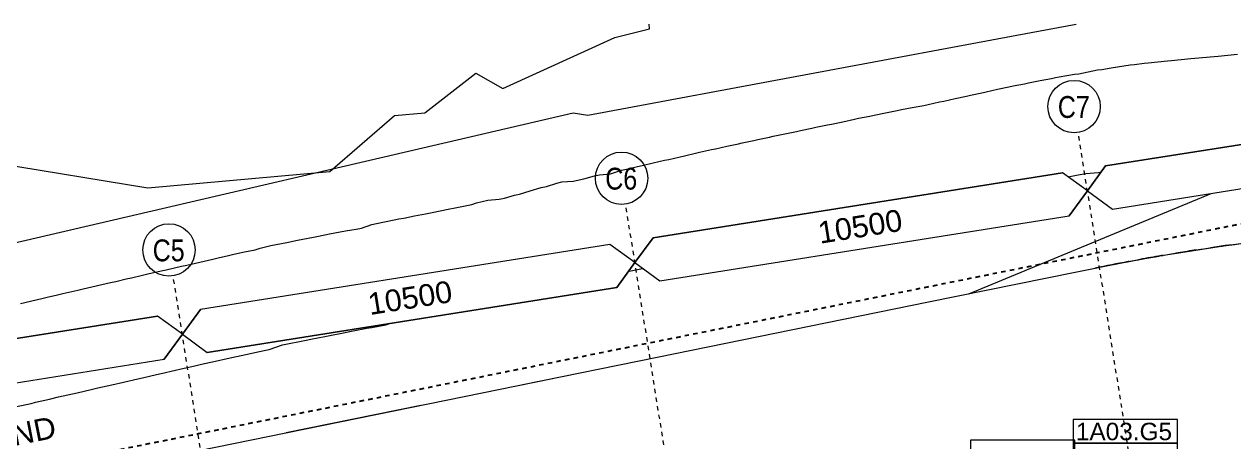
# Model space of a CAD drawing. Header units: metres. Extents: x -2358 to -2214, y 3875 to 4066.
# Drawn here: x -2289.96 to -2262.24, y 4054.16 to 4063.73 of the extents above; entities that cross this region are included whole.
import ezdxf

# ---------------------------------------------------------------- set-up
doc = ezdxf.new("R2010")
doc.units = ezdxf.units.M
for name, pattern in [('AEC_Double Dash', [0.039, 0.015, -0.004, 0.006, -0.004, 0.006, -0.004]), ('BOUNDARY Tighter', [0.008, 0.004, -0.002, 0, -0.002]), ('Grid Line', [0.021, 0.012, -0.003, 0.003, -0.003])]:
    doc.linetypes.add(name, pattern=pattern)
for name, color, linetype, lineweight in [('A-ANNO-NOTE', 131, 'Continuous', 5), ('A-DETL', 90, 'Continuous', 13), ('A-DETL-GENF', 92, 'Continuous', 5), ('A-DOOR-IDEN', 31, 'Continuous', 5), ('A-FLOR', 192, 'Continuous', 5), ('C-PROP-LINE', 91, 'AEC_Double Dash', 13), ('C-TOPO', 7, 'Continuous', 5), ('C-TOPO-MAJR', 7, 'Continuous', 20), ('C-TOPO-MINR', 7, 'Continuous', 5), ('G-ANNO-TEXT', 231, 'Continuous', 5), ('S-GRID', 1, 'Continuous', 5), ('S-GRID-IDEN', 1, 'Continuous', 5)]:
    doc.layers.add(name, color=color, linetype=linetype, lineweight=lineweight)
doc.styles.add('Arial', font='arial.ttf', dxfattribs={"height": 0.5})
doc.styles.add('Arial Narrow', font='ARIALN.TTF', dxfattribs={"height": 0.5})
doc.styles.add('Arial_2', font='arial.ttf', dxfattribs={"height": 0.4})

# ---------------------------------------------------------------- blocks, each defined once
blk = doc.blocks.new('Family - ___-240017-GA - Part B')
at = {"layer": 'C-PROP-LINE', "color": 1}
blk.add_line((-2260.611, 4059.444), (-2348.376, 4041.776), dxfattribs=at)
blk = doc.blocks.new('Dimension - Grids _2D_ - 1-200-2186991-GA - Part B')
at = {"layer": 'A-DETL-GENF'}
for p, q in [((-4.573, 0.5), (-5.073, 0)), ((-5.073, 0), (-4.573, 0.5)), ((4.927, 0.5), (-4.573, 0.5)), ((-4.573, 0.5), (4.927, 0.5)), ((5.427, 0), (4.927, 0.5)), ((5.427, 0), (4.927, 0.5)), ((-5.073, 0), (-4.573, -0.5)), ((-5.073, 0), (-4.573, -0.5)), ((4.927, -0.5), (5.427, 0)), ((5.427, 0), (4.927, -0.5)), ((-4.573, -0.5), (4.927, -0.5)), ((-4.573, -0.5), (4.927, -0.5))]:
    blk.add_line(p, q, dxfattribs=at)
blk = doc.blocks.new('Dimension - Grids _2D_ - 1-200-2187043-GA - Part B')
at = {"layer": 'A-DETL-GENF'}
for p, q in [((-4.573, 0.5), (-5.073, 0)), ((-5.073, 0), (-4.573, 0.5)), ((4.927, 0.5), (-4.573, 0.5)), ((-4.573, 0.5), (4.927, 0.5)), ((5.427, 0), (4.927, 0.5)), ((5.427, 0), (4.927, 0.5)), ((-5.073, 0), (-4.573, -0.5)), ((-5.073, 0), (-4.573, -0.5)), ((4.927, -0.5), (5.427, 0)), ((5.427, 0), (4.927, -0.5)), ((-4.573, -0.5), (4.927, -0.5)), ((-4.573, -0.5), (4.927, -0.5))]:
    blk.add_line(p, q, dxfattribs=at)
blk = doc.blocks.new('Grid - A1-3055139-GA - Part B')
at = {"layer": 'S-GRID-IDEN'}
blk.add_circle((0, 0), 0.003, dxfattribs=at)
blk = doc.blocks.new('AA_DOOR_MARK _ TYPE MARK_HA2 - Mark _ Type Mark-1751130-GA - Part B')
at = {"layer": 'A-DOOR-IDEN'}
for p, q in [((0.00597, 0.0027), (-0.006, 0.0027)), ((-0.006, 0.0027), (-0.006, 0)), ((0.00597, 0), (0.00597, 0.0027)), ((0.00597, 0), (-0.006, 0)), ((0.00597, -0.0027), (0.00597, 0)), ((-0.006, 0), (0.00597, 0)), ((-0.006, 0), (-0.006, -0.0027)), ((-0.006, -0.0027), (0.00597, -0.0027))]:
    blk.add_line(p, q, dxfattribs=at)

msp = doc.modelspace()

# ---------------------------------------------------------------- linework, layer by layer
at = {"layer": 'A-DETL', "linetype": 'BOUNDARY Tighter', "lineweight": 25}
msp.add_line((-2260.6109, 4059.4439), (-2352.5629, 4040.9327), dxfattribs=at)
at = {"layer": 'A-FLOR'}
for p, q in [((-2269.2359, 4057.3631), (-2265.8772, 4058.0464)), ((-2352.5629, 4040.41), (-2277.8514, 4055.6102))]:
    msp.add_line(p, q, dxfattribs=at)
msp.add_open_spline([(-2265.4164, 4058.1402), (-2264.1162, 4058.4047), (-2262.8058, 4058.6174), (-2261.4888, 4058.7777)], degree=3, dxfattribs=at)
at = {"layer": 'C-TOPO'}
for p, q in [((-2266.8843, 4063.5353), (-2265.8575, 4063.7266)), ((-2277.0429, 4061.6426), (-2266.8843, 4063.5353)), ((-2298.5636, 4056.7659), (-2277.3817, 4061.6936)), ((-2277.3817, 4061.6936), (-2277.0429, 4061.6426)), ((-2262.3563, 4058.6644), (-2262.3903, 4058.6596)), ((-2262.3248, 4058.6687), (-2262.3563, 4058.6644)), ((-2263.9435, 4058.4169), (-2263.8661, 4058.4302)), ((-2263.8858, 4058.4268), (-2263.908, 4058.423)), ((-2263.8746, 4058.4287), (-2263.8858, 4058.4268)), ((-2263.1191, 4058.552), (-2263.1531, 4058.5467)), ((-2263.1006, 4058.5548), (-2263.1191, 4058.552)), ((-2263.0539, 4058.562), (-2262.9998, 4058.5703)), ((-2265.8772, 4058.0464), (-2265.4164, 4058.1402)), ((-2264.6515, 4058.2896), (-2264.663, 4058.2874)), ((-2264.6466, 4058.2905), (-2264.6515, 4058.2896)), ((-2264.6226, 4058.295), (-2264.4456, 4058.3277)), ((-2275.455, 4056.0978), (-2269.2359, 4057.3631)), ((-2278.5337, 4055.4714), (-2275.4551, 4056.0977)), ((-2283.9581, 4054.3678), (-2280.8713, 4054.9958))]:
    msp.add_line(p, q, dxfattribs=at)
at = {"layer": 'C-TOPO', "flags": 128}
for points in [[(-2262.9723, 4058.5745), (-2262.7438, 4058.6088), (-2262.5151, 4058.642)], [(-2262.5151, 4058.642), (-2262.5077, 4058.643), (-2262.5003, 4058.6441)], [(-2262.5003, 4058.6441), (-2262.4928, 4058.6451), (-2262.4854, 4058.6462)], [(-2262.4854, 4058.6462), (-2262.2574, 4058.6781), (-2262.0293, 4058.7089)], [(-2264.4183, 4058.3327), (-2264.1864, 4058.3744), (-2263.9544, 4058.415)], [(-2263.9544, 4058.415), (-2263.9489, 4058.416), (-2263.9435, 4058.4169)], [(-2263.8352, 4058.4354), (-2263.7157, 4058.4556), (-2263.4877, 4058.4933)], [(-2263.4877, 4058.4933), (-2263.4815, 4058.4943), (-2263.4754, 4058.4953)], [(-2263.4754, 4058.4953), (-2263.4692, 4058.4963), (-2263.463, 4058.4973)], [(-2263.463, 4058.4973), (-2263.2315, 4058.5344), (-2263.0812, 4058.5578)], [(-2262.9998, 4058.5703), (-2262.9929, 4058.5714), (-2262.9861, 4058.5724)], [(-2262.9861, 4058.5724), (-2262.9792, 4058.5735), (-2262.9723, 4058.5745)], [(-2265.4164, 4058.1402), (-2265.4087, 4058.1417), (-2265.4011, 4058.1433)], [(-2265.4011, 4058.1433), (-2265.4002, 4058.1434), (-2265.3992, 4058.1436)], [(-2265.3992, 4058.1436), (-2265.3952, 4058.1444), (-2265.3912, 4058.1453)], [(-2265.3912, 4058.1453), (-2265.1579, 4058.192), (-2264.9243, 4058.2377)], [(-2264.9243, 4058.2377), (-2264.9208, 4058.2384), (-2264.9172, 4058.2391)], [(-2264.9172, 4058.2391), (-2264.9136, 4058.2398), (-2264.91, 4058.2404)], [(-2264.91, 4058.2404), (-2264.6779, 4058.2846), (-2264.6436, 4058.291)], [(-2264.4456, 4058.3277), (-2264.4411, 4058.3285), (-2264.4365, 4058.3293)], [(-2264.4365, 4058.3293), (-2264.4274, 4058.331), (-2264.4183, 4058.3327)]]:
    msp.add_lwpolyline(points, dxfattribs=at)
at = {"layer": 'C-TOPO'}
for start, end in [(97.9811, 98.42173), (99.74132, 100.30611), (98.86481, 99.34743), (100.62039, 101.5)]:
    msp.add_arc((-2255.448, 4009.1439), 50, start, end, dxfattribs=at)
at = {"layer": 'C-TOPO-MAJR', "color": 8, "lineweight": 15}
for p, q in [((-2265.0515, 4062.7286), (-2264.6144, 4062.7944)), ((-2264.6144, 4062.7944), (-2264.5197, 4062.8016)), ((-2264.5197, 4062.8016), (-2264.2992, 4062.8305)), ((-2264.2992, 4062.8305), (-2264.2054, 4062.8377)), ((-2264.2054, 4062.8377), (-2263.9856, 4062.8633)), ((-2263.9856, 4062.8633), (-2263.7655, 4062.8891)), ((-2263.7655, 4062.8891), (-2263.6702, 4062.8962)), ((-2263.6702, 4062.8962), (-2263.4498, 4062.9171)), ((-2263.4498, 4062.9171), (-2263.2296, 4062.938)), ((-2263.2296, 4062.938), (-2263.1349, 4062.9451)), ((-2263.1349, 4062.9451), (-2262.6947, 4062.988)), ((-2262.6947, 4062.988), (-2262.5997, 4062.9951)), ((-2262.5997, 4062.9951), (-2262.1599, 4063.039)), ((-2266.419, 4062.4816), (-2266.3248, 4062.502)), ((-2266.3248, 4062.502), (-2266.242, 4062.5172)), ((-2266.242, 4062.5172), (-2265.8932, 4062.5852)), ((-2265.8932, 4062.5852), (-2265.7975, 4062.5925)), ((-2265.7975, 4062.5925), (-2265.5807, 4062.6352)), ((-2265.5807, 4062.6352), (-2265.3637, 4062.6781)), ((-2265.3637, 4062.6781), (-2265.2682, 4062.6853)), ((-2265.2682, 4062.6853), (-2265.0515, 4062.7286)), ((-2267.918, 4062.1783), (-2267.658, 4062.2362)), ((-2267.658, 4062.2362), (-2267.3969, 4062.2944)), ((-2267.3969, 4062.2944), (-2267.3023, 4062.3148)), ((-2267.3023, 4062.3148), (-2267.0394, 4062.3636)), ((-2267.0394, 4062.3636), (-2266.9451, 4062.384)), ((-2266.9451, 4062.384), (-2266.682, 4062.4328)), ((-2266.682, 4062.4328), (-2266.419, 4062.4816)), ((-2268.9874, 4061.9442), (-2268.8884, 4061.9633)), ((-2268.8884, 4061.9633), (-2268.6303, 4062.0208)), ((-2268.6303, 4062.0208), (-2268.3711, 4062.0785)), ((-2268.3711, 4062.0785), (-2268.2738, 4062.0996)), ((-2268.2738, 4062.0996), (-2268.0142, 4062.1574)), ((-2268.0142, 4062.1574), (-2267.918, 4062.1783)), ((-2270.4818, 4061.6399), (-2270.2217, 4061.6929)), ((-2270.2217, 4061.6929), (-2269.9553, 4061.7477)), ((-2269.9553, 4061.7477), (-2269.8555, 4061.7694)), ((-2269.8555, 4061.7694), (-2269.6139, 4061.8147)), ((-2269.6139, 4061.8147), (-2269.3451, 4061.8628)), ((-2269.3451, 4061.8628), (-2269.2451, 4061.8868)), ((-2269.2451, 4061.8868), (-2268.9874, 4061.9442)), ((-2271.8187, 4061.3634), (-2271.5554, 4061.4173)), ((-2271.5554, 4061.4173), (-2271.4614, 4061.4376)), ((-2271.4614, 4061.4376), (-2271.1985, 4061.4915)), ((-2271.1985, 4061.4915), (-2270.9374, 4061.5498)), ((-2270.9374, 4061.5498), (-2270.8406, 4061.5708)), ((-2270.8406, 4061.5708), (-2270.58, 4061.6187)), ((-2270.58, 4061.6187), (-2270.4818, 4061.6399)), ((-2273.1506, 4061.0839), (-2272.8857, 4061.1393)), ((-2272.8857, 4061.1393), (-2272.7955, 4061.1588)), ((-2272.7955, 4061.1588), (-2272.5307, 4061.2142)), ((-2272.5307, 4061.2142), (-2272.2668, 4061.2694)), ((-2272.2668, 4061.2694), (-2272.1753, 4061.2893)), ((-2272.1753, 4061.2893), (-2271.9115, 4061.3433)), ((-2271.9115, 4061.3433), (-2271.8187, 4061.3634)), ((-2274.4851, 4060.7916), (-2274.2147, 4060.8518)), ((-2274.2147, 4060.8518), (-2274.1221, 4060.8719)), ((-2274.1221, 4060.8719), (-2273.8594, 4060.9293)), ((-2273.8594, 4060.9293), (-2273.5956, 4060.987)), ((-2273.5956, 4060.987), (-2273.507, 4061.0066)), ((-2273.507, 4061.0066), (-2273.2427, 4061.0644)), ((-2273.2427, 4061.0644), (-2273.1506, 4061.0839)), ((-2275.5486, 4060.5478), (-2275.2909, 4060.6078)), ((-2275.2909, 4060.6078), (-2275.1892, 4060.6285)), ((-2275.1892, 4060.6285), (-2274.9303, 4060.6882)), ((-2274.9303, 4060.6882), (-2274.8316, 4060.7109)), ((-2274.8316, 4060.7109), (-2274.5808, 4060.7708)), ((-2274.5808, 4060.7708), (-2274.4851, 4060.7916)), ((-2276.7756, 4060.2751), (-2276.5223, 4060.2948)), ((-2276.5223, 4060.2948), (-2276.2744, 4060.3847)), ((-2276.2744, 4060.3847), (-2276.1628, 4060.4086)), ((-2276.1628, 4060.4086), (-2275.9099, 4060.4668)), ((-2275.9099, 4060.4668), (-2275.8027, 4060.49)), ((-2275.8027, 4060.49), (-2275.5486, 4060.5478)), ((-2278.1116, 4059.9858), (-2277.9951, 4060.011)), ((-2277.9951, 4060.011), (-2277.7557, 4060.0866)), ((-2277.7557, 4060.0866), (-2277.6396, 4060.1117)), ((-2277.6396, 4060.1117), (-2277.3798, 4060.1279)), ((-2277.3798, 4060.1279), (-2277.1357, 4060.1846)), ((-2277.1357, 4060.1846), (-2276.8902, 4060.25)), ((-2276.8902, 4060.25), (-2276.7756, 4060.2751)), ((-2279.0735, 4059.716), (-2278.9566, 4059.7413)), ((-2278.9566, 4059.7413), (-2278.7244, 4059.8057)), ((-2278.7244, 4059.8057), (-2278.6078, 4059.8309)), ((-2278.6078, 4059.8309), (-2278.365, 4059.9114)), ((-2278.365, 4059.9114), (-2278.1116, 4059.9858)), ((-2280.6534, 4059.4051), (-2280.3945, 4059.4571)), ((-2280.3945, 4059.4571), (-2280.2828, 4059.4794)), ((-2280.2828, 4059.4794), (-2280.0457, 4059.5293)), ((-2280.0457, 4059.5293), (-2279.9347, 4059.5499)), ((-2279.9347, 4059.5499), (-2279.7034, 4059.5983)), ((-2279.7034, 4059.5983), (-2279.5954, 4059.6351)), ((-2279.5954, 4059.6351), (-2279.3353, 4059.6926)), ((-2279.3353, 4059.6926), (-2279.0735, 4059.716)), ((-2281.9976, 4059.1408), (-2281.7447, 4059.1907)), ((-2281.7447, 4059.1907), (-2281.6303, 4059.2127)), ((-2281.6303, 4059.2127), (-2281.3752, 4059.2631)), ((-2281.3752, 4059.2631), (-2281.2614, 4059.285)), ((-2281.2614, 4059.285), (-2281.0211, 4059.3326)), ((-2281.0211, 4059.3326), (-2280.7659, 4059.3834)), ((-2280.7659, 4059.3834), (-2280.6534, 4059.4051)), ((-2283.2172, 4058.873), (-2282.9682, 4058.9234)), ((-2282.9682, 4058.9234), (-2282.72, 4058.9658)), ((-2282.72, 4058.9658), (-2282.601, 4058.9888)), ((-2282.601, 4058.9888), (-2282.351, 4059.0315)), ((-2282.351, 4059.0315), (-2282.232, 4059.0544)), ((-2282.232, 4059.0544), (-2281.9976, 4059.1408)), ((-2284.5529, 4058.5948), (-2284.3074, 4058.6528)), ((-2284.3074, 4058.6528), (-2284.1883, 4058.6758)), ((-2284.1883, 4058.6758), (-2283.9428, 4058.7262)), ((-2283.9428, 4058.7262), (-2283.6973, 4058.7767)), ((-2283.6973, 4058.7767), (-2283.5769, 4058.7996)), ((-2283.5769, 4058.7996), (-2283.3348, 4058.8501)), ((-2283.3348, 4058.8501), (-2283.2172, 4058.873)), ((-2286.2346, 4058.2079), (-2285.6401, 4058.3462)), ((-2285.6401, 4058.3462), (-2285.5198, 4058.3722)), ((-2285.5198, 4058.3722), (-2285.2769, 4058.4288)), ((-2285.2769, 4058.4288), (-2285.1569, 4058.4547)), ((-2285.1569, 4058.4547), (-2284.9138, 4058.5113)), ((-2284.9138, 4058.5113), (-2284.6696, 4058.5553)), ((-2284.6696, 4058.5553), (-2284.5529, 4058.5948)), ((-2287.1285, 4058.0031), (-2286.8242, 4058.0739)), ((-2286.8242, 4058.0739), (-2286.7065, 4058.1001)), ((-2286.7065, 4058.1001), (-2286.355, 4058.1818)), ((-2286.355, 4058.1818), (-2286.2346, 4058.2079)), ((-2288.6108, 4057.6608), (-2287.9851, 4057.8063)), ((-2287.9851, 4057.8063), (-2287.8638, 4057.8339)), ((-2287.8638, 4057.8339), (-2287.621, 4057.8904)), ((-2287.621, 4057.8904), (-2287.5, 4057.918)), ((-2287.5, 4057.918), (-2287.2521, 4057.9757)), ((-2287.2521, 4057.9757), (-2287.1285, 4058.0031)), ((-2289.4375, 4057.4696), (-2289.1959, 4057.5258)), ((-2289.1959, 4057.5258), (-2289.0742, 4057.5535)), ((-2289.0742, 4057.5535), (-2288.7322, 4057.6331)), ((-2288.7322, 4057.6331), (-2288.6108, 4057.6608)), ((-2290.0426, 4057.3295), (-2289.5595, 4057.4418)), ((-2289.5595, 4057.4418), (-2289.4375, 4057.4696))]:
    msp.add_line(p, q, dxfattribs=at)
at = {"layer": 'C-TOPO-MAJR', "color": 9, "lineweight": 15}
for p, q in [((-2265.5087, 4058.7116), (-2262.7634, 4059.8481)), ((-2268.3126, 4057.5509), (-2265.5103, 4058.711))]:
    msp.add_line(p, q, dxfattribs=at)
at = {"layer": 'C-TOPO-MINR', "color": 253}
for p, q in [((-2276.4275, 4063.418), (-2275.6308, 4063.6219)), ((-2275.6308, 4063.6219), (-2275.6365, 4063.7266)), ((-2278.9894, 4062.2503), (-2276.4275, 4063.418)), ((-2280.7828, 4061.6935), (-2279.6142, 4062.6021)), ((-2279.6142, 4062.6021), (-2278.9894, 4062.2503)), ((-2281.4729, 4061.6344), (-2280.7828, 4061.6935)), ((-2282.9579, 4060.3491), (-2281.4729, 4061.6344)), ((-2291.8249, 4060.7467), (-2287.1264, 4059.9771)), ((-2287.1264, 4059.9771), (-2282.9579, 4060.3491)), ((-2265.8096, 4060.2734), (-2265.6357, 4060.3073)), ((-2265.6357, 4060.3073), (-2265.3438, 4060.3296)), ((-2265.3438, 4060.3296), (-2265.2784, 4060.3425)), ((-2266.0362, 4060.2258), (-2265.8509, 4060.2659)), ((-2265.8509, 4060.2659), (-2265.8096, 4060.2734)), ((-2276.1141, 4058.0597), (-2276.0981, 4058.0656)), ((-2276.0981, 4058.0656), (-2275.7891, 4058.1317)), ((-2275.7891, 4058.1317), (-2275.7863, 4058.1323)), ((-2282.5345, 4056.6779), (-2282.4217, 4056.6972)), ((-2282.4217, 4056.6972), (-2282.1059, 4056.758)), ((-2282.1059, 4056.758), (-2281.9922, 4056.7774)), ((-2281.9922, 4056.7774), (-2281.6764, 4056.8383)), ((-2281.6764, 4056.8383), (-2281.6089, 4056.8632)), ((-2284.04, 4056.3772), (-2283.9283, 4056.4036)), ((-2283.9283, 4056.4036), (-2283.6126, 4056.4645)), ((-2283.6126, 4056.4645), (-2283.5009, 4056.4874)), ((-2283.5009, 4056.4874), (-2283.3893, 4056.5103)), ((-2283.3893, 4056.5103), (-2283.0699, 4056.5712)), ((-2283.0699, 4056.5712), (-2282.9598, 4056.5941)), ((-2282.9598, 4056.5941), (-2282.6477, 4056.6549)), ((-2282.6477, 4056.6549), (-2282.5345, 4056.6779)), ((-2285.3123, 4056.0644), (-2284.9931, 4056.1335)), ((-2284.9931, 4056.1335), (-2284.8852, 4056.1586)), ((-2284.8852, 4056.1586), (-2284.5668, 4056.2276)), ((-2284.5668, 4056.2276), (-2284.4585, 4056.2528)), ((-2284.4585, 4056.2528), (-2284.3496, 4056.2724)), ((-2284.3496, 4056.2724), (-2284.04, 4056.3772)), ((-2286.3624, 4055.8286), (-2286.05, 4055.8979)), ((-2286.05, 4055.8979), (-2285.8949, 4055.934)), ((-2285.8949, 4055.934), (-2285.5755, 4056.0031)), ((-2285.5755, 4056.0031), (-2285.3123, 4056.0644)), ((-2287.6819, 4055.5281), (-2287.3599, 4055.6014)), ((-2287.3599, 4055.6014), (-2287.2539, 4055.6261)), ((-2287.2539, 4055.6261), (-2286.9328, 4055.6992)), ((-2286.9328, 4055.6992), (-2286.8242, 4055.7245)), ((-2286.8242, 4055.7245), (-2286.4962, 4055.7975)), ((-2286.4962, 4055.7975), (-2286.3624, 4055.8286)), ((-2288.7474, 4055.2834), (-2288.4246, 4055.3569)), ((-2288.4246, 4055.3569), (-2288.2763, 4055.3914)), ((-2288.2763, 4055.3914), (-2287.9541, 4055.4648)), ((-2287.9541, 4055.4648), (-2287.6819, 4055.5281)), ((-2290.1361, 4054.9651), (-2289.8032, 4055.0391)), ((-2289.8032, 4055.0391), (-2289.6997, 4055.0632)), ((-2289.6997, 4055.0632), (-2289.3834, 4055.137)), ((-2289.3834, 4055.137), (-2289.1755, 4055.1854)), ((-2289.1755, 4055.1854), (-2288.8518, 4055.2591)), ((-2288.8518, 4055.2591), (-2288.7474, 4055.2834))]:
    msp.add_line(p, q, dxfattribs=at)
at = {"layer": 'S-GRID', "linetype": 'Grid Line'}
for p, q in [((-2256.2676, 4001.0128), (-2265.808, 4061.246)), ((-2266.6383, 3999.3702), (-2276.1787, 4059.6034)), ((-2277.009, 3997.7276), (-2286.5494, 4057.9608))]:
    msp.add_line(p, q, dxfattribs=at)

# ---------------------------------------------------------------- block references
at = {"layer": 'A-DETL-GENF'}
for name, p, rotation in [('Dimension - Grids _2D_ - 1-200-2186991-GA - Part B', (-2260.5855, 4060.6993), 9.000328388138234), ('Dimension - Grids _2D_ - 1-200-2186991-GA - Part B', (-2270.9562, 4059.0567), 9.000328388138234), ('Dimension - Grids _2D_ - 1-200-2187043-GA - Part B', (-2280.9766, 4057.4695), 189.000328388153), ('Dimension - Grids _2D_ - 1-200-2186991-GA - Part B', (-2291.6976, 4055.7714), 9.000328388137419)]:
    msp.add_blockref(name, p, dxfattribs=dict(at, rotation=rotation))
at = {"layer": 'A-DOOR-IDEN', "xscale": 199.9999999999999, "yscale": 199.9999999999999, "zscale": 199.9999999999999}
for p in [(-2264.7244, 4054.1277), (-2267.0771, 4053.6541)]:
    msp.add_blockref('AA_DOOR_MARK _ TYPE MARK_HA2 - Mark _ Type Mark-1751130-GA - Part B', p, dxfattribs=at)
at = {"layer": 'C-PROP-LINE', "color": 1}
msp.add_blockref('Family - ___-240017-GA - Part B', (0, 0), dxfattribs=at)
at = {"layer": 'S-GRID-IDEN'}
for p, xscale, yscale, zscale, rotation in [((-2265.9018, 4061.8386), 199.9999999999999, 199.9999999999999, 199.9999999999999, 9.00032838814547), ((-2276.2726, 4060.196), 199.9999999999999, 199.9999999999999, 199.9999999999999, 9.000328388145308), ((-2286.6433, 4058.5534), 199.9999999999998, 199.9999999999998, 199.9999999999998, 9.000328388145226)]:
    msp.add_blockref('Grid - A1-3055139-GA - Part B', p, dxfattribs=dict(at, xscale=xscale, yscale=yscale, zscale=zscale, rotation=rotation))

# ---------------------------------------------------------------- texts
at = {"layer": 'A-ANNO-NOTE', "char_height": 0.5, "width": 2.324894, "attachment_point": 1, "rotation": 9.00033, "style": 'Arial'}
for insert in [(-2271.8044, 4059.189), (-2282.119, 4057.5553)]:
    msp.add_mtext('10500', dxfattribs=dict(at, insert=insert))
at = {"layer": 'A-DOOR-IDEN', "insert": (-2265.8622, 4054.5945), "char_height": 0.4, "width": 2.725737, "attachment_point": 1, "style": 'Arial_2'}
msp.add_mtext('1A03.G5', dxfattribs=at)
at = {"layer": 'G-ANNO-TEXT', "color": 7, "insert": (-2303.3366, 4051.9506), "char_height": 0.5, "width": 17.364551, "attachment_point": 1, "rotation": 11.27181, "style": 'Arial'}
msp.add_mtext('BATTERED GRADE TO NATURAL GROUND', dxfattribs=at)
at = {"layer": 'S-GRID-IDEN', "char_height": 0.5, "width": 0.881856, "attachment_point": 1, "style": 'Arial Narrow'}
for s, insert in [('C7', (-2266.2748, 4062.0794)), ('C6', (-2276.6455, 4060.4368)), ('C5', (-2287.0162, 4058.7941))]:
    msp.add_mtext(s, dxfattribs=dict(at, insert=insert))

doc.saveas('drawing.dxf')
